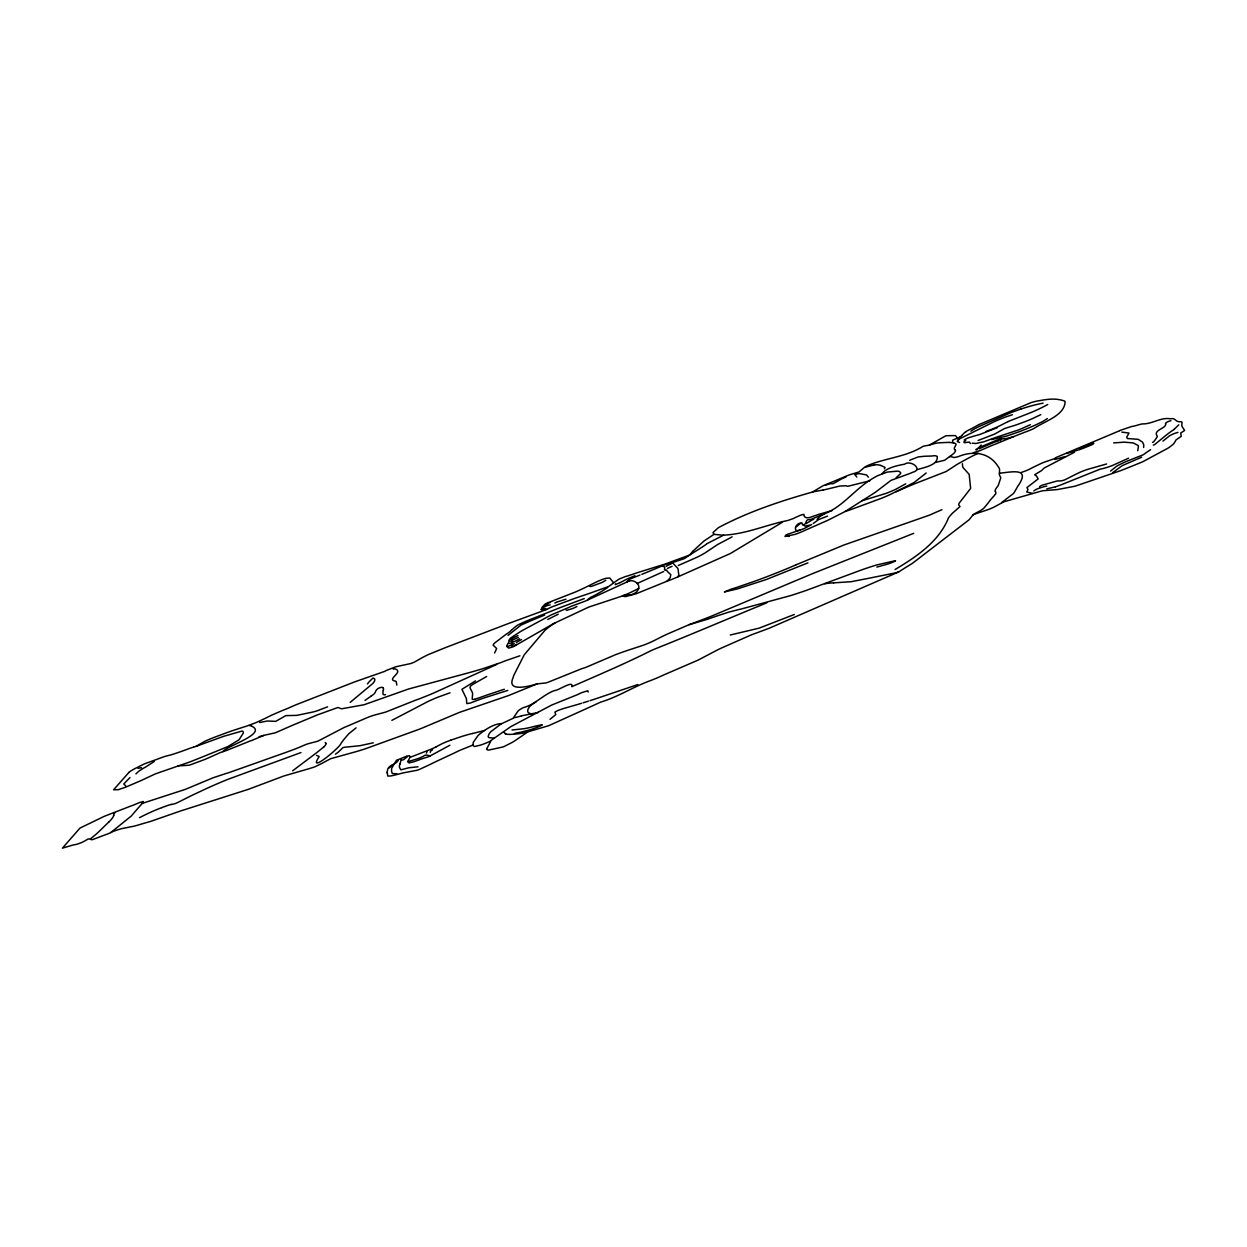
<?xml version="1.0" encoding="UTF-8"?>
<svg xmlns="http://www.w3.org/2000/svg" width="1247" height="1247" viewBox="0 0 1247 1247"><rect width="100%" height="100%" fill="white"/><g stroke="black" fill="none" stroke-linecap="round" stroke-linejoin="round"><path stroke-width="1.5" d="M398.276 759.969C396.889 764.754 387.334 764.707 387.396 771.082A16.429 4.364 -26.9 0 0 387.053 772.719M1046.763 486.049L1043.739 486.735A20.544 5.347 -21.3 0 1 1042.476 487.156L1037.987 488.637A5.3 1.387 -21.3 0 0 1036.662 489.214A6.671 1.761 -21.3 0 0 1033.779 490.975M962.435 434.876L959.8 437.541A4.894 1.122 -22.2 0 0 959.005 438.102L957.415 441.609L959.567 442.498M949.559 456.62A15.104 3.57 -22.4 0 1 950.417 456.62L951.586 456.776A43.598 10.397 -22.5 0 1 952.848 457.166L953.113 457.259A8.23 1.948 -22.2 0 0 954.282 457.478L955.062 457.322A17.084 4.006 -22.2 0 0 956.262 457.088L956.901 456.948A34.713 8.339 -22.3 0 1 958.055 456.714C973.003 450.416 989.541 452.193 998.535 467.173A63.332 15.821 -22.3 0 1 999.58 469.994L999.361 473.657A65.795 16.414 -21.3 0 0 999.611 475.372L1000.624 477.367A30.224 7.653 -22 0 1 1000.718 478.022L998.255 485.442A34.012 8.682 -22 0 1 997.771 486.205L996.649 487.671A31.954 8.215 -21.5 0 0 995.2 491.489M1137.747 450.775L1138.402 446.348A33.887 8.76 -20.8 0 0 1138.09 445.444L1133.211 442.95L1124.311 442.139A30.115 7.731 -20.9 0 0 1122.269 442.311L1113.665 442.888M876.844 567.089L887.552 564.127A20.061 5.44 -22.6 0 0 893.538 561.898L895.564 560.838L894.099 560.994A38.579 10.724 -22.7 0 0 893.211 561.181L876.75 564.938A99.183 28.322 -22.8 0 0 856.814 571.687L806.56 590.299A186.738 46.373 -23.1 0 1 791.44 595.365L741.591 608.926A79.372 21.994 -24.2 0 0 738.021 609.736L729.386 611.95A21.682 5.861 -24.1 0 0 727.734 612.448L724.304 613.586A56.894 14.793 -23.9 0 1 722.481 614.179L719.41 615.176A84.64 23.506 -24.3 0 0 716.916 615.987L709.995 618.372A23.709 6.391 -24.2 0 0 708.078 619.104L688.983 624.731L668.688 633.492A40.418 10.942 -24.5 0 0 661.518 636.843L654.067 640.631A30.302 7.934 -24.7 0 1 649.157 642.906L646.663 643.935A27.216 7.139 -24.7 0 1 642.984 645.338L634.77 648.035A152.711 43.333 -25.3 0 0 615.675 654.628L586.152 667.239A12.797 3.351 -25.2 0 1 581.897 668.626L548.961 681.906A12.782 3.336 -25.5 0 1 545.999 682.951L537.223 683.855L508.62 695.53L459.504 712.364L421.673 728.279A52.483 13.031 -26.4 0 1 417.651 729.822L365.137 748.87A128.192 30.505 -26.4 0 1 355.754 751.738L330.626 758.706L323.971 762.276A15.837 3.866 -27.3 0 1 322.708 763.008L314.992 766.78A77.345 18.456 -27 0 1 306.45 769.446L284.02 775.93L249.696 788.821A21.215 5.035 -27.7 0 1 247.592 789.585L185.039 809.552A224.164 55.18 -29.4 0 0 181.688 810.581L150.934 821.29A44.331 9.992 -28.1 0 1 148.112 822.116L136.593 825.483A31.019 6.968 -28.3 0 1 134.068 826.169L121.707 828.632A31.456 7.108 -28.7 0 0 120.694 828.928L118.995 829.442A30.489 6.765 -28.3 0 1 117.639 829.847L112.526 831.64A6.843 1.528 -28.6 0 0 110.687 832.622L107.32 834.134A14.076 3.149 -28.6 0 0 105.808 834.602L95.411 838.545A42.85 9.617 -28.8 0 0 93.993 839.06C90.018 841.273 90.236 836.768 86.105 840.244A6.625 1.465 -28.7 0 0 85.248 840.681L82.785 842.006A5.721 1.263 -28.7 0 1 81.538 842.598L78.109 843.876A19.251 4.209 -28.6 0 1 76.005 844.468L73.994 844.827A11.457 2.51 -28.8 0 0 72.747 845.092L62.428 848.163L79.839 828.226A11.566 2.494 -28.6 0 1 80.93 827.618L104.374 816.271L130.779 806.061A15.93 3.445 -28.2 0 0 134.177 804.798L138.604 802.912A7.653 1.668 -28.2 0 1 139.648 802.522L143.296 801.462M882.175 473.642C886.087 467.859 897.435 465.458 904.589 464.196C910.715 459.52 923.622 469.558 912.742 472.254A22.43 5.253 -22.6 0 1 909.905 473.47L890.997 480.36L875.41 492.253A175.765 39.592 -23.7 0 1 870.655 495.308L844.874 511.644L829.598 519.407A20.809 5.019 -23.2 0 1 825.42 521.355L805.344 530.193A28.587 6.89 -23.4 0 1 795.009 534.386L784.987 536.506L786.311 534.932A4.131 0.998 -23.5 0 1 787.527 534.308L803.847 528.712L811.703 524.535M129.953 777.551L123.749 784.004L125.822 785.937M623.422 595.52L631.294 594.741A5.3 1.263 -24.7 0 0 633.149 593.946C637.544 592.574 641.239 586.885 637.014 583.206A83.144 19.718 -25.2 0 0 633.102 580.946L631.372 580.697A24.737 5.814 -24.8 0 0 629.875 580.666A24.317 5.721 -24.8 0 0 627.335 580.946M383.297 690.292L383.406 689.794A51.875 11.784 -26.9 0 0 383.546 688.671L383.032 687.705M383.203 690.635L383.078 691.15A77.984 18.066 -26 0 0 382.923 692.085L383.11 694.408L384.388 694.875A4.676 1.076 -26.5 0 0 385.463 694.657M113.555 815.569L113.82 814.494A19.032 4.146 -28.3 0 1 114.662 813.075L115.083 812.561M868.364 477.18L866.54 474.936L859.666 473.626A23.054 5.315 -23.1 0 0 858.17 473.813L857.593 473.907A16.398 3.772 -23.1 0 0 856.829 474.047L855.255 474.546M394.8 763.133L396.468 760.311L405.789 756.57A12.127 3.195 -26.9 0 1 406.413 756.337L408.595 755.853A8.558 2.26 -26.9 0 1 409.655 756.165M375.456 691.96L374.412 693.613A12.205 2.775 -26.7 0 1 370.873 696.262M375.69 691.197L376.407 689.965A7.123 1.621 -26.5 0 1 377.42 689.03A4.941 1.122 -26.5 0 1 378.511 688.235L380.896 687.409A10.646 2.432 -26.6 0 1 381.27 687.378A14.309 3.258 -26.6 0 1 383.032 687.705M1110.563 471.039L1116.642 466.222A29.289 7.778 -20.5 0 1 1129.361 460.268L1143.047 454.859L1150.591 449.621M693.098 551.003L703.791 541.167L713.985 534.355L712.988 532.578L717.15 528.775A10.21 2.323 -24 0 1 718.802 527.465C747.701 512.096 778.954 501.59 810.41 492.627A8.448 1.933 -23.4 0 1 812.093 492.269L813.247 491.895A6.36 1.465 -23.3 0 1 814.587 491.567L822.864 490.071M884.357 468.81L884.731 468.155A12.673 2.915 -22.9 0 0 884.965 467.734A6.11 1.403 -22.8 0 0 884.965 467.5L884.061 466.892A63.753 14.434 -22.4 0 1 883.422 466.643L880.834 465.427M408.065 761.231L409.873 757.428A12.158 3.211 -26.9 0 0 409.655 756.15M426.396 753.157L426.739 752.253A22.087 5.892 -26.5 0 1 426.988 751.692M981.155 445.054L978.739 447.579M702.342 546.934L690.791 554.354A13.764 3.242 -24.2 0 0 689.575 555.071L668.486 562.787A10.989 2.556 -24.4 0 1 666.864 563.441A12.158 2.821 -24.4 0 1 663.326 564.595L636.547 572.95A21.402 5.004 -24.7 0 0 634.785 573.589L626.836 576.208A4.817 1.107 -24.7 0 0 625.511 576.488L618.839 579.2L607.383 587.399A33.498 7.778 -25.1 0 1 607.367 587.742L601.116 591.748A6.936 1.621 -24.9 0 0 600.056 592.309L598.124 593.447M399.991 764.052L401.316 758.971M542.881 607.788L543.676 607.227A6.001 1.372 -25.3 0 1 547.371 605.543A8.152 1.871 -25.3 0 1 550.161 604.92M494.623 652.992L496.649 648.518L493.142 645.12A18.362 4.302 -25.6 0 1 493.609 644.216A16.85 3.944 -25.6 0 1 494.498 643.14L506.001 634.349A14.013 3.227 -25.7 0 0 509.867 631.652L512.049 629.704M588.179 692.054L587.898 691.15A5.035 1.387 -25.3 0 0 587.758 690.76L581.913 692.553A55.834 14.87 -25.4 0 1 576.769 694.938L551.86 704.976L512.33 725.832A24.285 6.562 -26 0 1 510.834 726.627L491.256 740.282L486.611 749.011M394.036 764.193L391.776 768.152A23.974 6.36 -26.8 0 0 391.574 768.791L391.589 771.005A72.575 19.095 -27.6 0 1 391.605 771.534L392.322 773.514L396.858 773.779M1119.603 430.574L1131.138 426.692A3.367 0.842 -20.8 0 1 1132.073 426.443L1133.788 426.131A5.845 1.45 -20.7 0 0 1134.973 425.866L1137.373 425.165A17.302 4.333 -20.7 0 1 1142.283 423.918C1151.745 424.229 1160.458 417.496 1169.265 418.633A4.52 1.122 -20.4 0 0 1169.53 418.743L1170.06 418.789A17.053 4.224 -20.4 0 0 1170.528 418.805C1175.843 417.355 1175.344 422.749 1180.831 421.657A12.423 3.133 -20.4 0 1 1182.031 422.234L1181.813 426.038L1184.588 430.464L1180.675 433.068L1181.268 436.31L1176.061 439.879L1174.721 442.249A23.631 6.141 -20.4 0 1 1172.85 444.571L1169.53 447.174A18.939 4.926 -20.4 0 1 1165.29 449.621L1142.673 461.795A316.13 72.934 -21.3 0 1 1120.835 470.587L1075.319 486.112A12.906 3.429 -21 0 1 1072.779 486.642L1057.472 489.541L1042.991 490.741A16.601 4.427 -21.3 0 0 1039.297 491.645L1003.757 501.84L997.506 505.191A16.04 4.224 -21.8 0 1 986.813 510.054L975.045 513.967A5.378 1.434 -21.9 0 0 972.987 515.027L970.337 518.191A23.989 6.375 -22.1 0 1 968.966 519.89L912.617 563.192A67.244 18.206 -22.7 0 1 909.609 565.094L904.995 567.915A67.603 19.282 -22 0 0 902.922 569.224L900.49 570.783A34.729 9.571 -22.6 0 1 898.838 571.827L888.55 576.363A122.159 32.204 -22.8 0 1 883.998 578.312L768.775 628.426L751.879 634.661A21.963 6.251 -23.8 0 0 748.823 635.97L722.169 647.723A32.048 9.181 -24.1 0 0 716.23 650.591L698.149 660.084L663.404 675.095A51.751 14.278 -24.7 0 1 650.981 680.41C633.757 686.536 618.434 696.777 600.82 702.077A56.77 16.46 -25.3 0 0 594.242 705.085L548.789 725.66L525.564 732.519A21.152 5.861 -25.8 0 1 522.134 733.252L521.636 733.33A94.819 25.657 -25.4 0 1 518.83 733.719L514.06 734.202M995.387 494.233L993.5 496.509M110.734 832.606L129.361 817.564A18.44 4.053 -28.4 0 0 131.106 816.193L143.156 802.304M622.409 595.895L623.874 596.3A14.855 3.554 -24.7 0 0 624.295 596.456A15.213 3.632 -24.7 0 0 625.542 596.596L635.861 593.868L667.051 581.211A37.971 9.337 -24.5 0 1 670.792 579.808L677.713 576.94L678.633 575.335A21.838 5.253 -24.5 0 0 678.836 574.275L678.695 573.682A68.289 16.382 -23.8 0 1 678.477 572.919L678.228 569.91A67.665 16.117 -24.8 0 0 677.526 568.024L673.302 563.566A41.977 9.882 -24.7 0 0 671.868 562.802M817.066 519.407L818.718 517.599A14.793 3.57 -23.1 0 1 821.134 515.728L821.602 515.432A11.348 2.743 -23.2 0 1 823.114 514.497M626.836 582.318L629.174 579.434A7.809 1.824 -24.7 0 1 629.626 579.2L639.992 575.054M813.247 523.459L818.733 519.516L827.54 516.102M543.817 606.12L547.636 604.717M128.877 772.439L113.617 789.787L118.371 789.678L123.952 787.777A43.286 8.9 -27.9 0 0 126.243 786.919L140.568 780.793A53.294 10.927 -27.9 0 0 144.013 779.188L154.41 774.309A18.144 3.85 -28 0 1 156.171 773.592L187.315 762.821A37.8 7.981 -27.6 0 0 190.401 761.73L198.273 758.612A233.392 54.603 -28.6 0 1 203.308 756.602L227.967 746.532L238.785 739.939A11.815 2.541 -27.5 0 0 239.502 739.066L243.43 732.877L243.009 731.412A25.299 5.409 -27.5 0 0 241.949 731.085L223.681 736.322A193.456 43.614 -28.3 0 0 217.04 738.738L198.538 745.457A16.741 3.476 -27.5 0 1 195.904 746.407L193.737 747.093M706.285 544.284L702.918 546.622M706.706 543.817L719.815 537.098A11.535 2.665 -24 0 0 723.541 535.15M1017.988 485.862L1014.98 491.209A31.627 8.23 -21.8 0 1 1013.156 493.75L1001.668 502.525M1018.44 485.364C1030.209 467.672 1012.923 471.818 999.408 473.237M854.974 474.78L856.783 476.993M667.005 581.227L668.782 579.341A48.945 11.659 -24.7 0 0 669.686 578.343A27.122 6.484 -24.6 0 0 670.107 577.797L670.87 574.773L667.924 571.983A72.56 17.115 -23.9 0 1 667.083 570.986L666.974 570.767A12.719 3.008 -24.5 0 0 666.272 570.206M993.095 496.93L992.893 497.148A110.702 29.164 -20.9 0 0 988.107 503.071L983.587 508.48A16.227 4.255 -21.9 0 1 977.804 512.034L975.31 513.374A8.261 2.198 -21.8 0 0 973.907 514.247L972.598 515.307M542.04 725.037L540.808 725.77A5.923 1.652 -25.8 0 1 538.704 726.736L536.818 727.422A33.544 9.524 -26 0 0 535.399 727.936L533.607 728.607A30.848 8.495 -25.8 0 1 532.142 729.136A18.814 5.206 -25.8 0 1 530.505 729.666L523.179 731.599A38.906 10.989 -26.2 0 0 521.371 732.083L515.12 733.205M692.818 551.283L689.622 555.04M108.957 821.851L98.513 832.03A43.318 9.368 -28.7 0 1 95.099 835.038L91.982 837.579A20.731 4.614 -28.6 0 0 90.517 838.935M1143.624 447.47L1143.795 444.743A70.627 17.957 -20.1 0 1 1143.281 443.823L1142.829 442.747A79.527 20.622 -21.1 0 0 1142.548 442.155L1138.23 439.334L1127.366 438.523L1126.696 437.229L1129.003 433.036L1121.817 432.117M1112.838 472.551L1122.3 465.599L1141.691 457.181M350.204 702.357L372.759 683.543A28.198 6.251 -26.7 0 0 374.412 678.727M323.955 746.828L316.8 752.58A142.657 36.428 -26.7 0 0 314.182 754.575L292.671 770.786M545.469 604.218L546.42 603.751M512.314 629.47L513.593 628.285A18.066 4.193 -25.5 0 1 514.388 627.615M1055.835 457.743L1054.666 459.395A3.133 0.795 -21.3 0 0 1055.227 459.426L1065.047 456.558M507.997 635.409L521.075 625.028L532.485 620.024A37.472 8.511 -25.3 0 0 534.682 619.167L544.627 615.067M926.209 472.987L914.098 482.527L890.389 494.435A60.604 14.309 -22.8 0 1 883.733 497.366L883.063 497.631A29.834 7.155 -22.8 0 1 880.865 498.504L849.986 509.914A43.364 10.319 -23 0 1 845.17 511.457M1162.952 441.111L1169.483 435.827A10.07 2.588 -20.3 0 1 1177.947 432.366M364.997 700.378L370.92 696.262M896.11 477.679L900.505 473.735A19.843 4.661 -22.8 0 0 900.63 472.753L899.648 471.709A35.415 8.339 -22.9 0 0 897.731 471.132L887.35 472.067L877.467 475.746A11.706 2.728 -22.8 0 0 874.864 477.242C856.658 486.891 844.125 505.83 825.311 513.468A11.176 2.697 -23.2 0 0 823.877 514.013L811.47 519.204A14.465 3.492 -23.4 0 0 809.615 519.609C804.627 518.955 807.277 525.034 802.928 524.675A6.219 1.496 -23.3 0 1 802.335 524.473C802.382 519.734 797.94 526.577 795.82 526.858M431.68 750.164L432.522 749.587M527.746 731.895L514.871 740.796A62.771 17.099 -26.2 0 1 512.127 742.433L504.162 746.485A8.448 2.369 -26.1 0 1 502.479 747.078L488.995 750.008A7.498 2.089 -26.2 0 1 488.263 750.024L487.873 749.977A13.842 3.85 -26.2 0 1 486.642 748.979M516.383 644.418L515.51 645.058A5.954 1.418 -25.6 0 1 514.403 645.743C511.722 647.941 512.423 643.842 509.353 645.899A6.188 1.465 -25.6 0 1 507.81 646.242L506.734 645.868L508.87 641.94A4.411 1.044 -25.7 0 0 509.057 641.613L508.854 640.724A6.11 1.434 -25.6 0 1 508.916 640.397L509.696 639.243A29.289 6.827 -25.8 0 0 509.945 638.9L510.428 638.308A6.157 1.45 -25.6 0 1 511.036 637.731L520.124 631.855A18.534 4.364 -25.5 0 1 522.306 630.53L551.018 615.005L568.975 607.383A6.796 1.59 -25.1 0 1 571.204 606.323L585.295 601.101L629.86 580.666M135.923 773.873L138.822 771.254A6.64 1.372 -27.9 0 1 139.602 770.646L143.202 768.37A27.434 5.705 -27.9 0 1 145.728 766.967L154.238 761.481M512.127 639.898L512.501 639.165A7.388 1.746 -25.7 0 0 512.33 639.041M511.94 642.267L512.673 641.285A4.629 1.091 -25.6 0 0 511.753 641.036M766.78 602.847C729.526 618.076 692.708 633.866 655.361 648.799A32.173 8.807 -24.7 0 0 650.965 650.685C625.246 663.653 597.609 675.313 571.812 686.676C574.01 679.537 558.11 690.854 554.51 690.542C543.209 694.657 535.244 704.539 523.335 707.657A10.085 2.712 -25.8 0 0 520.638 709.107L519.235 710.026A4.723 1.263 -25.9 0 0 518.456 710.65L517.77 711.413A23.257 6.282 -25.7 0 0 517.287 712.115L513.109 718.319L501.699 723.65A3.492 0.951 -26 0 1 501.091 723.619C494.015 723.821 485.177 729.464 478.926 734.732A10.568 2.868 -26.2 0 0 478.037 735.527L473.237 742.417A12.034 3.273 -26.2 0 0 473.19 742.931L473.159 744.568A5.378 1.465 -26.4 0 1 472.66 745.176L459.364 750.538A132.494 33.825 -26.4 0 1 452.287 753.967L435.343 761.87A62.21 17.427 -26.8 0 0 430.309 764.364L418.992 769.633A12.501 3.367 -26.8 0 1 414.643 770.724L402.859 772.969A63.457 16.679 -26.6 0 1 401.035 773.467A84.765 22.103 -26.5 0 1 399.383 773.904L393.397 775.416A41.775 11.036 -26.8 0 1 389.999 776.055L387.723 776.008L387.505 773.951A22.399 5.939 -27.2 0 0 387.396 773.514L387.069 772.719M964.165 440.035L964.43 439.832A6.313 1.45 -22.2 0 1 967.298 438.289A6.048 1.387 -22.2 0 1 968.732 437.666L974.624 435.92A37.472 8.48 -22.1 0 0 980.126 434.346L997.257 427.674M388.612 768.199L389.095 767.84A19.687 5.237 -26.9 0 1 389.594 767.497L390.685 766.718A3.538 0.935 -27 0 0 391.371 765.424M905.727 483.82L895.736 489.307A30.926 7.357 -22.7 0 1 885.775 493.485L861.848 500.78M547.792 619.463L558.251 614.21M965.77 431.758L964.102 433.083A24.02 5.471 -22.1 0 0 962.419 434.876M641.831 574.384L666.132 564.268A22.306 5.269 -24.5 0 1 668.065 563.613L676.529 561.353M1056.349 457.4L1119.681 430.698M1174.004 429.451L1178.774 424.822M960.954 436.559L957.602 438.087M475.497 680.893L461.92 689.295L466.347 698.523L466.83 703.62L470.384 703.027A97.921 26.031 -26.4 0 1 486.034 697.291L507.778 690.417M637.217 583.44L663.622 571.547M335.427 754.154L336.441 753.469A12.61 3.071 -27.2 0 0 338.56 751.91L343.019 747.561L345.715 747.078A42.834 10.412 -26.8 0 0 346.479 747.078L357.655 745.94A186.021 47.604 -28.3 0 1 359.837 745.722L373.258 742.807M553.839 623.64L555.336 622.658M549.989 719.332L555.757 714.625L554.946 712.271A2.868 0.795 -25.6 0 1 555.18 711.866L558.095 710.416A15.775 4.333 -25.5 0 0 559.217 710.042L560.994 709.387A23.584 6.609 -25.6 0 1 562.724 708.779L572.856 705.833A103.672 27.59 -25 0 0 580.806 703.511L581.57 703.277M449.855 745.254L428.937 756.586L423.138 758.441A14.091 3.788 -26.8 0 0 421.751 758.877L415.313 761.247A15.478 4.1 -26.7 0 1 410.606 762.525L409.437 762.634M536.335 701.609L532.391 704.228A12.829 3.46 -25.7 0 0 529.32 706.971L527.933 709.449A39.53 10.724 -25.5 0 0 528.229 712.536L531.253 714.11M1055.305 458.101L1055.024 458.273A3.632 0.92 -21.3 0 1 1054.105 458.771L1048.088 460.891A19.89 5.066 -21.4 0 0 1046.451 461.421A26.203 6.687 -21.4 0 0 1042.102 463.027L1032.547 467.594A17.552 4.411 -21.6 0 1 1028.416 469.714L1026.546 470.509A17.333 4.349 -21.6 0 1 1024.644 471.257L1021.309 472.457M597.516 593.837L590.673 597.469M484.6 730.477L472.504 733.532M689.404 555.164L684.525 558.531L677.667 560.916M327.587 706.846L316.832 710.915A51.392 11.239 -26.7 0 1 312.732 712.068L296.739 715.388L285.812 715.622L275.774 721.343L267.201 721.031L259.641 722.527M678.29 565.499L693.067 558.999A23.475 5.487 -24.2 0 0 705.225 552.811L717.555 544.565L732.145 536.849M677.713 576.94L730.352 553.528L782.477 522.197M794.339 614.475L759.189 628.129L730.306 635.004M141.503 767.716L137.996 768.308A11.582 2.369 -27.9 0 1 138.277 767.809M501.419 723.665L490.897 731.646A30.38 8.308 -26 0 0 488.886 734.327L488.185 736.354A15.728 4.287 -26.1 0 0 489.089 737.632L493.937 738.146M823.129 514.497L824.75 513.67M356.096 727.858L348.724 733.782L343.626 739.798A149.188 34.526 -27.9 0 1 341.117 743.118C341.07 746.672 306.887 775.166 319.014 756.882A12.127 2.93 -27.3 0 0 319.045 756.399L316.473 755.355M391.854 720.361L427.846 701.562A46.248 11.535 -26.4 0 1 438.071 697.12L450.027 692.802M638.823 588.413L629.922 592.808A36.787 8.651 -24.7 0 1 620.632 596.565L589.207 606.93A23.116 5.549 -25.1 0 0 582.785 609.892L553.512 623.625L513.421 646.679L508.776 648.128L507.03 646.803A10.864 2.588 -25.6 0 1 507.404 646.273M620.32 582.552L625.885 579.606A13.935 3.258 -24.7 0 1 628.114 578.577L634.957 575.709M619.962 582.739L615.254 584.609A4.458 1.044 -24.8 0 1 615.472 584.095M486.657 676.513L474.016 683.668A16.46 4.084 -26 0 0 471.693 685.18L470.992 685.725A4.957 1.231 -26 0 0 470.478 686.209L469.948 687.767L472.332 692.397A64.439 16.055 -26.6 0 1 472.488 695.218L472.208 699.177A8.698 2.198 -26 0 0 474.717 699.318M222.932 751.629C225.099 746.594 267.591 733.782 251.941 726.3M511.41 644.746L512.423 643.405A8.542 2.026 -25.7 0 0 512.081 643.234L511.925 643.203M436.341 746.735L441.937 743.773A26.499 7.123 -26.6 0 1 450.759 740.219M812.093 492.253L823.098 485.722L832.622 481.825A41.478 9.243 -23.2 0 0 836.347 480.266L848.443 475.216A14.013 3.211 -23.1 0 1 850.314 474.577L858.934 471.99L865.215 466.768A22.695 5.191 -22.9 0 1 867.678 465.536C885.869 457.914 905.977 457.041 923.014 446.364A8.464 1.933 -22.5 0 1 924.931 445.912L928.766 445.226A4.801 1.091 -22.5 0 0 929.171 445.117L935.094 443.433A15.51 3.554 -22.5 0 1 937.198 443.044L939.162 442.825A66.185 15.416 -22.7 0 1 940.472 442.747L946.504 442.467A40.574 9.415 -22.5 0 1 949.216 442.42M576.878 606.525L575.303 607.32A12.267 2.853 -25.1 0 1 572.825 608.442L567.214 610.204A5.534 1.294 -25.1 0 1 566.185 610.095M195.904 746.407A23.724 4.894 -27.6 0 0 198.663 744.833L204.259 741.606A17.006 3.585 -27.6 0 1 208.795 739.565L212.707 737.959A64.47 13.826 -27.7 0 1 215.295 736.961L226.814 732.675A94.788 20.638 -27.8 0 1 232.924 730.524L244.88 726.658A18.253 3.897 -27.4 0 1 245.815 726.424L255.588 722.792A24.504 5.159 -27.2 0 0 256.773 722.262L262.494 719.644A48.493 10.132 -27.1 0 0 266.328 717.804L269.664 716.152A18.082 3.835 -27.1 0 0 271.098 715.404L282.539 710.447A30.598 6.484 -27 0 0 285.469 709.294L286.171 709.029A36.023 7.607 -26.9 0 0 289.32 707.704L293.653 705.786A31.799 6.936 -27.1 0 1 296.88 704.43L352.075 682.904A31.284 6.749 -26.5 0 0 353.867 682.171L384.684 671.385A7.201 1.59 -26.4 0 1 386.258 670.496L395.704 666.802L410.871 663.513A19.11 4.318 -26.3 0 1 411.666 663.201L413.817 662.36A4.177 0.935 -26.2 0 0 414.503 662.032L417.807 660.177A29.445 6.687 -26.2 0 1 428.345 654.566L444.836 647.863A146.211 30.723 -25.6 0 0 448.25 646.554L503.944 625.246A239.876 60.807 -26.3 0 1 508.199 623.625L541.915 611.233A161.923 34.448 -25 0 0 546.685 609.424L547.776 608.863A21.215 4.926 -25.3 0 1 551.969 606.868L574.353 598.529A144.73 35.571 -25.5 0 1 577.018 597.609L589.987 593.198A71.89 16.086 -24.8 0 0 593.011 592.107L607.476 586.916M978.989 424.572L1031.347 402.516A27.122 6.157 -21.8 0 1 1036.491 401.175C1046.872 399.352 1054.65 397.746 1064.174 400.879A42.445 9.758 -21.8 0 1 1065.141 401.534C1064.782 415.594 1044.596 421.143 1034.012 428.454A21.012 4.91 -21.7 0 1 1029.492 430.464L1018.16 434.798A44.206 10.662 -21.7 0 0 1015.136 435.998L994.514 444.478A10.942 2.603 -21.9 0 0 991.989 445.46L980.376 450.448A11.753 2.775 -22 0 1 977.227 451.539L973.346 452.677M511.597 645.104L514.388 643.623M393.257 669.171L394.566 668.844A17.209 3.835 -26.5 0 1 395.33 668.938C403.997 672.273 385.697 679.506 395.502 681.143A30.099 6.859 -26.6 0 1 396.203 681.626L396.842 685.102M895.081 569.505C916.451 556.785 939.053 541.634 948.531 517.77A107.554 28.51 -21.3 0 1 952.334 513.328L959.972 506.578L958.631 504.801L959.146 503.18L970.649 488.403L969.153 474.39L963.011 467.469A91.343 21.9 -21.5 0 1 962.622 466.316L962.388 463.713M584.282 598.56L580.385 600.056A12.61 2.946 -25.1 0 0 578.702 600.649L567.541 604.857A118.496 28.993 -25.5 0 0 561.961 606.93L529.118 619.946A151.511 37.488 -25.8 0 0 526.343 621.068L518.986 624.404A8.698 2.011 -25.5 0 0 517.754 625.106L516.648 625.807A6.749 1.559 -25.5 0 0 515.853 626.399L515.182 626.96A27.387 6.251 -25.7 0 1 514.652 627.397M965.739 440.456L964.321 441.438A5.861 1.356 -22.2 0 0 965.069 442.607M1047.402 418.571L1043.583 420.972A9.15 2.135 -21.6 0 1 1042.57 421.595L1035.976 424.791A92.309 20.778 -21.9 0 1 1020.373 431.337L1006.999 435.967A39.125 9.025 -21.8 0 1 999.299 437.713M978.194 453.222L972.754 455.903A80.525 19.858 -21.8 0 0 967.61 458.569L957.182 464.32A18.035 4.349 -22.1 0 0 955.67 465.334L946.13 471.522L917.823 482.542A109.689 27.98 -22.4 0 0 913.708 484.21A137.014 35.399 -22.3 0 0 896.125 491.801M519.905 655.797L504.957 660.941A41.213 10.225 -25.8 0 0 501.372 662.406L483.883 668.361A266.609 57.861 -24.9 0 1 472.566 671.697L470.696 672.227A210.665 46.763 -25.1 0 1 464.944 673.801L408.626 688.983L363.999 704.773L341.522 708.81L337.984 707.47L317.689 714.796A30.832 6.999 -27.1 0 0 314.026 716.308L296.069 723.821A30.24 6.827 -27.2 0 0 293.17 724.99L275.4 732.784L266.11 734.842A35.134 7.825 -27.5 0 0 263.818 735.418L251.925 740.422A16.679 3.679 -27.5 0 0 250.211 740.967L226.907 750.335A25.563 5.518 -27.4 0 1 225.286 750.897L222.106 751.925A18.004 3.944 -27.7 0 0 220.173 752.627L209.73 757.303A29.803 6.375 -27.6 0 1 205.396 759.189A25.143 5.378 -27.6 0 1 203.339 760.015L189.341 765.175L181.548 765.736A36.74 7.825 -27.6 0 1 180.784 765.642L178.087 765.783M496.711 664.448L432.241 693.675M605.824 580.307L602.971 581.944A5.378 1.231 -24.9 0 1 602.052 582.443L591.483 586.355A5.58 1.278 -24.9 0 1 589.66 585.996M1128.551 458.21L1112.09 465.645A23.459 6.095 -20.8 0 1 1099.948 469.231L1061.446 484.678A60.885 15.634 -21.2 0 1 1055.461 486.829M557.035 602.005L565.982 599.199M556.411 602.301L554.821 603.034M1008.028 421.611L1000.718 425.289A23.553 5.347 -22 0 1 986.034 431.368M546.825 603.579L549.818 602.566A4.817 1.091 -25.3 0 1 550.317 602.597M795.742 564.938L843.798 545.048L929.342 515.182A22.727 5.814 -22.3 0 0 933.13 513.499L941.921 509.696M431.353 694.065L418.789 699.084A38.486 9.415 -26.6 0 0 415.095 700.378L385.51 712.146L375.939 714.687A23.459 5.612 -26.9 0 0 366.805 717.804L349.971 725.037A57.627 13.265 -26.8 0 1 344.484 727.313L318.032 741.092A5.565 1.309 -27.1 0 1 317.377 741.31L307.962 743.789A14.683 3.46 -27.3 0 0 306.466 744.319L305.406 744.724A19.188 4.536 -27.3 0 0 303.192 745.644L301.525 746.392A23.21 5.378 -27.2 0 1 299.327 747.312L297.503 748.044A71.126 16.133 -27 0 1 293.139 749.759L285.236 752.658A45.219 10.335 -27.2 0 1 283.459 753.266L229.323 772.501A146.865 31.845 -27 0 1 225.925 773.545L213.44 777.66A28.743 6.562 -27.9 0 0 210.197 779.001L185.476 789.32L141.535 803.614M807.931 562.849L766.282 579.528L736.946 589.052L724.382 591.951L730.867 589.239A85.56 21.183 -23.7 0 0 737.351 587.212L752.814 581.897A176.201 41.79 -23.6 0 0 795.757 564.953M957.478 438.133L952.692 440.129L952.63 441.89A37.691 8.604 -22.1 0 0 953.971 443.199M409.873 757.428L428.843 750.055A16.195 4.271 -26.6 0 0 436.325 746.735M517.988 635.565L510.335 639.352M518.284 637.388L510.023 641.254M430.34 755.807C427.861 755.713 425.96 753.827 422.998 756.493A22.072 5.814 -26.7 0 1 418.556 758.394L408.58 761.527M161.674 807.651L166.833 805.78A22.29 5.082 -28.3 0 1 171.244 804.44M1040.746 414.674L1034.839 417.48A19.983 4.583 -21.8 0 1 1029.102 420.036L1028.681 420.223A65.842 14.777 -21.8 0 1 1025.767 421.392L1016.523 424.791A33.591 7.653 -21.8 0 1 1011.005 426.505L1005.191 428.329A5.596 1.294 -21.9 0 0 1003.804 428.921L996.104 433.255A12.953 2.993 -22 0 1 994.046 434.315L978.116 440.472M689.248 624.638L703.682 619.213A135.284 33.653 -24.1 0 0 714.936 614.693L812.358 573.698L913.708 533.326M865.87 467.095L873.898 465.022M1030.396 424.697L1024.753 427.238A21.386 4.957 -21.8 0 1 1018.144 430.059L997.678 436.824A40.59 9.68 -21.9 0 0 989.978 439.552L984.132 441.703A6.905 1.606 -22 0 1 983.072 441.984L980.688 442.451A19.126 4.505 -22.1 0 0 979.16 442.747L978.053 443.012A15.541 3.616 -22 0 1 975.622 443.496L972.177 443.168M1079.294 448.25L1080.105 447.954A25.751 6.375 -21.2 0 0 1086.121 445.6L1091.203 443.433A3.819 0.951 -21.1 0 1 1093.603 442.981L1093.728 443.527A4.941 1.231 -21.1 0 1 1091.671 444.852L1083.924 448.016A28.915 7.17 -21.2 0 1 1078.967 449.824L1066.59 453.503M809.615 525.221L807.791 525.642A21.043 5.144 -23.4 0 0 807.37 525.704A8.433 2.058 -23.4 0 0 806.918 525.782L806.123 525.938A13.249 3.195 -23.3 0 1 805.219 526.125L802.741 524.644M978.989 448.826L992.612 442.981A8.028 1.902 -21.9 0 1 998.629 440.908M450.822 740.141L460.081 737.024A66.325 18.175 -26.7 0 1 472.551 733.485M788.572 520.233L793.295 518.549A4.177 0.982 -23.5 0 0 795.196 517.583L800.574 515.214A5.253 1.247 -23.4 0 1 801.868 514.808L802.335 514.684A5.767 1.372 -23.4 0 1 803.91 514.434C803.925 518.799 808.555 518.347 813.293 516.227A64.454 14.98 -23.2 0 0 815.102 515.65L816.785 515.058A3.476 0.826 -23.3 0 0 817.814 514.606L832.108 510.569M800.106 523.163C795.212 523.756 792.656 532.874 799.904 530.146M991.646 439.567L999.252 437.744M787.855 520.482C767.217 524.473 746.984 533.794 724.943 535.072A58.827 13.405 -23.7 0 1 722.637 535.166L713.985 534.355M977.056 449.762L975.793 449.777L977.258 448.624A7.685 1.824 -22 0 1 978.879 447.735A6.297 1.496 -22 0 1 980.376 447.034L996.696 440.191A7.498 1.777 -21.9 0 1 998.785 439.567L1000.982 439.536A5.237 1.231 -21.9 0 1 1000.219 440.596M1055.461 486.813L1046.779 488.886M1020.779 409.063L1011.239 412.523A20.357 4.629 -21.9 0 0 1009.135 413.427L983.384 424.635A31.861 7.326 -22 0 0 974.983 428.609L971.288 430.839A3.725 0.842 -22.2 0 0 970.977 431.259M929.436 445.023L945.943 435.733L955.358 435.562A169.67 39.421 -23.4 0 1 956.09 436.294L957.337 438.196M300.917 752.58L227.359 779.546A148.767 36.257 -28.4 0 0 206.877 788.385L193.347 794.713A73.183 17.224 -28.2 0 0 188.032 797.316L182.67 800.028A81.336 17.832 -27.9 0 1 180.893 800.933L179.132 801.805A20.825 4.692 -28.1 0 1 177.323 802.678L176.17 803.193A6.547 1.481 -28.1 0 1 174.299 803.863L171.166 804.502M504.349 689.248L487.92 694.704A162.126 44.191 -26.6 0 0 480.111 697.494L474.795 699.255M1106.572 463.978L1088.257 469.184A20.591 5.424 -21 0 0 1077.268 473.548L1064.767 479.846A6.983 1.824 -21.1 0 1 1060.932 480.89L1058.235 480.937A10.522 2.775 -21.2 0 0 1056.817 481.061L1041.775 485.317A3.46 0.904 -21.3 0 0 1039.562 486.766M1013.608 436.621L1009.914 437.713A16.46 3.866 -21.8 0 1 1006.173 438.508L1004.911 438.679A23.023 5.378 -21.8 0 1 999.642 438.601M583.097 702.809L588.459 701.126M590.002 700.658L591.53 700.159A68.164 18.471 -25.1 0 0 593.868 699.411L637.825 684.556M193.441 747.187L192.225 747.561A36.662 7.716 -27.8 0 0 190.043 748.262L183.59 750.616A95.208 19.11 -27.3 0 1 181.251 751.473L173.427 754.123A47.48 9.68 -27.5 0 1 169.171 755.308L165.009 756.399A14.013 2.899 -27.8 0 0 163.716 756.835L144.371 763.897L134.614 768.76A34.604 7.155 -28 0 0 133.429 769.415L130.966 770.864A7.435 1.512 -27.9 0 0 128.893 772.439M538.33 712.427L525.611 715.03A30.396 8.339 -26 0 0 521.495 715.856M537.223 683.855C529.804 686.037 505.861 692.896 513.234 677.402A75.116 19.095 -25.2 0 1 513.795 675.344L524.317 654.691L544.986 630.296A45.843 11.098 -25.1 0 1 553.839 623.64M1074.462 452.24L1044.737 467.734A7.934 2.026 -21.3 0 0 1043.271 468.841L1041.853 470.337A3.071 0.779 -21.4 0 1 1040.871 470.992L1034.667 474.764L1036.725 476.167A16.679 4.287 -21.3 0 0 1036.912 476.837L1038.19 478.895L1026.936 487.577L1027.98 489.51L1026.78 491.973L1032.5 493.391M263.818 735.403L261.699 735.995A34.62 7.544 -27.2 0 1 259.08 736.65M521.464 715.887L518.331 716.744A27.621 7.404 -25.8 0 1 514.512 717.571L513.904 717.664M917.34 469.62C923.996 467.391 938.227 465.334 937.261 456.527A41.852 9.836 -22.7 0 0 936.668 456.137L935.312 455.747A12.002 2.806 -22.5 0 0 934.268 455.732A14.481 3.382 -22.5 0 0 931.992 456.012L924.167 456.262A15.291 3.554 -22.6 0 0 923.31 456.386L918.26 456.916L911.479 459.52A14.683 3.414 -22.6 0 0 909.764 460.314M1012.439 414.737L1005.347 417.075A57.767 13.436 -21.9 0 0 994.451 421.58L960.003 438.632A5.534 1.263 -22.2 0 0 959.255 439.115L957.977 440.285A17.754 4.084 -22.1 0 0 957.4 441.189M672.086 566.325L668.813 567.712A7.061 1.668 -24.4 0 0 667.41 568.554M935.344 462.481L944.665 460.237L952.677 454.329A19.812 4.629 -22.4 0 0 955.42 450.105M845.996 476.978L842.972 478.256A11.207 2.556 -23.1 0 0 838.14 480.952L833.121 483.68A6.734 1.528 -23.1 0 1 832.31 483.711L831.811 483.649A7.591 1.73 -23.2 0 0 825.452 485.254M509.462 643.561L513.047 642.174A20.498 4.801 -25.6 0 0 519.625 638.76M417.979 766.796L409.141 767.731A16.227 4.364 -27 0 0 407.13 768.199L401.363 769.726A4.723 1.263 -26.9 0 1 400.755 769.726L399.523 767.419A44.206 11.8 -26.6 0 1 399.882 764.099M671.213 563.862L667.737 565.39A7.653 1.793 -24.4 0 0 666.194 566.387M824.688 583.752L828.07 583.269M869.736 480.843L848.163 486.205A5.596 1.294 -23 0 1 847.414 486.221L846.495 485.956A27.886 6.484 -23.2 0 0 846.043 485.753L839.901 486.034L823.004 490.133M401.472 760.14L401.908 760.078A7.248 1.902 -26.8 0 0 403.545 759.688L407.036 756.991A12.657 3.32 -26.9 0 0 406.787 756.461L406.678 756.368M965.162 442.56L969.418 442.077L970.478 443.589M833.588 582.863L851.171 581.71L870.157 578A226.175 69.146 -23.7 0 1 876.688 576.675L895.907 572.825A33.794 9.275 -22.5 0 0 898.838 571.827M512.034 730.009L524.675 728.622A94.086 25.267 -25.4 0 0 527.232 728.108A59.233 16.117 -25.6 0 0 535.15 726.175L541.993 724.756M949.185 442.436L953.394 442.81M613.477 582.63L609.783 578.031L606.447 578.234A16.694 3.835 -24.9 0 0 605.122 578.561L603.766 578.967A10.381 2.369 -24.9 0 0 601.397 579.808L598.451 581.055A27.855 6.422 -24.9 0 0 595.583 582.38L587.259 586.511A53.2 11.8 -25 0 1 583.861 588.163L579.013 590.408A70.783 15.572 -25 0 1 575.35 592.029L552.561 600.929A12.034 2.712 -25.2 0 1 549.615 602.145L547.667 602.893A4.583 1.044 -25.3 0 0 544.83 604.39L542.086 607.258A5.347 1.216 -25.3 0 0 542.102 607.616L541.136 609.658L546.685 609.424M666.194 570.253C662.204 570.939 667.098 566.341 662.952 566.45M249.509 725.629L250.803 725.863A23.506 5.019 -27.4 0 1 251.489 726.05L251.894 726.268M785.548 535.431L785.984 535.555A18.44 4.474 -23.4 0 0 789.6 535.587L789.367 535.805A3.928 0.951 -23.5 0 1 788.244 536.459M954.049 443.153C959.551 443.916 951.461 448.016 955.373 450.12M505.674 733.688L503.57 732.083M325.202 742.479L326.059 743.446M545.531 608.536L543.162 608.77A7.498 1.715 -25.3 0 0 541.323 609.424M472.66 745.176L474.187 746.392A7.03 1.917 -26.3 0 0 474.889 746.439L479.955 745.254A25.314 6.89 -26.2 0 0 486.876 742.698L488.497 741.965A17.754 4.926 -26.3 0 1 490.305 741.217M1165.509 423.793L1165.54 423.855A17.38 4.349 -20.3 0 0 1165.774 424.151C1165.54 428.937 1152.462 429.997 1157.341 436.372A16.554 4.24 -20.6 0 1 1157.076 437.027L1155.688 439.069A29.008 7.435 -20.2 0 0 1155.377 439.599L1153.615 441.781A3.632 0.935 -20.5 0 1 1152.555 442.389M995.449 491.474L995.73 492.129A22.462 5.814 -21.9 0 1 995.48 494.202M978.989 424.588A24.426 5.565 -22 0 0 974.998 426.786L970.213 429.327A10.428 2.369 -22.2 0 0 965.692 431.774M1153.319 445.101A3.741 0.966 -20.5 0 0 1154.66 444.587L1164.838 436.247A84.297 21.854 -19.8 0 1 1174.082 429.451M1165.649 423.668A4.396 1.107 -20.4 0 1 1167.426 421.876L1168.533 421.47A5.939 1.496 -20.4 0 1 1170.949 420.707M1047.729 404.511A48.243 10.771 -21.9 0 1 1032.765 411.822L1013.312 419.475A24.067 5.565 -21.8 0 0 1007.997 421.595M1020.747 409.11A55.616 12.86 -21.8 0 1 1043.131 403.14M874.085 464.897A34.074 7.825 -23 0 1 880.663 465.505M521.542 639.571A15.759 3.772 -25.6 0 0 519.422 640.662L517.474 641.8A6.843 1.637 -25.6 0 0 516.383 642.564M813.745 519.282A6.936 1.683 -23.3 0 0 812 520.046L807.682 522.602A12.891 3.118 -23.3 0 0 806.341 523.709M430.293 752.346A8.121 2.167 -26.6 0 1 431.618 750.18M326.106 743.43A15.899 3.788 -27.2 0 1 323.893 746.844M374.365 678.742A30.583 6.781 -26.7 0 0 374.022 678.493L373.321 678.15A21.823 4.832 -26.7 0 0 372.962 678.025L368.878 682.047A33.529 7.388 -26.8 0 1 367.413 683.917M139.555 817.642A52.733 12.111 -28.5 0 1 161.611 807.697M587.586 600.041A6.157 1.434 -25 0 1 590.657 597.453M828.102 583.253A73.105 20.451 -23.5 0 1 833.557 582.879M409.297 762.743A9.477 2.51 -26.8 0 1 408.143 761.2M514.169 734.124A47.682 13.047 -25.7 0 1 505.284 733.922M113.789 815.46A41.057 8.823 -28.6 0 1 109.066 821.82"/></g></svg>
